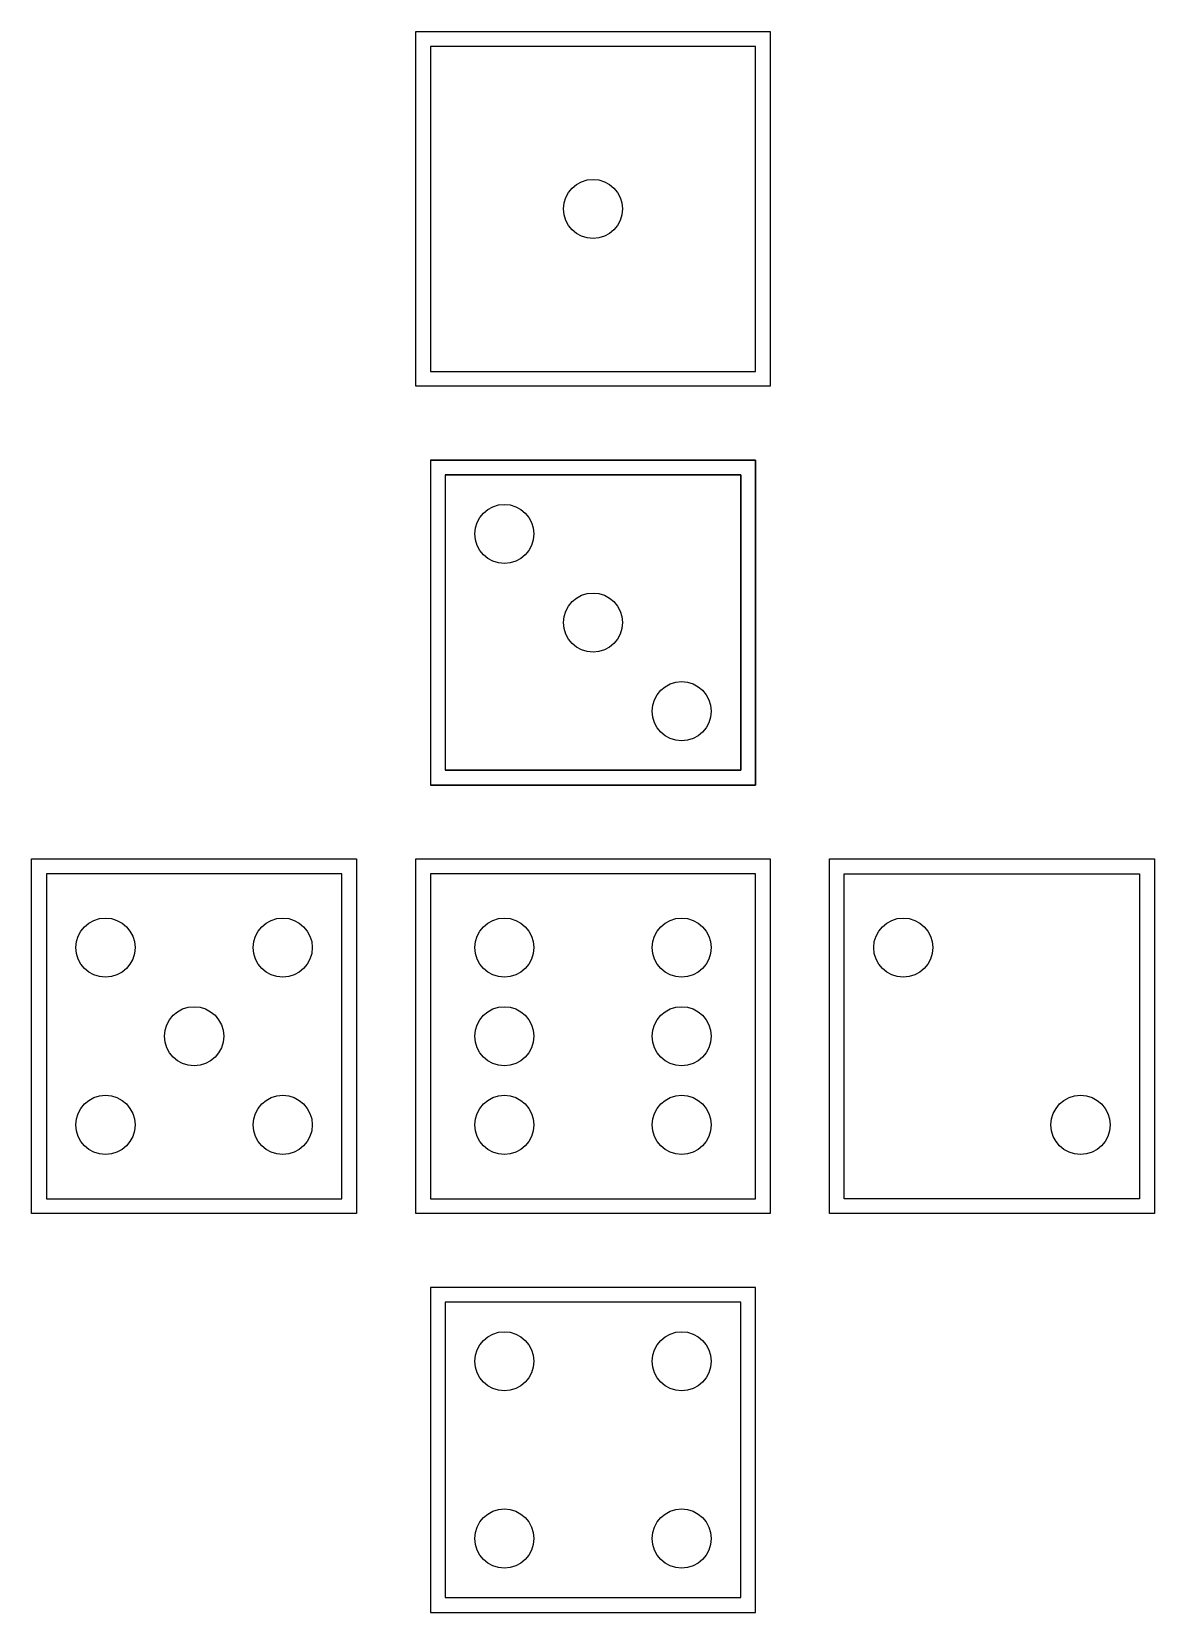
# Model space of a CAD drawing. Header units: inches. Extents: x -6.5 to 12.5, y -6.8 to 20.
import ezdxf

# ---------------------------------------------------------------- set-up
doc = ezdxf.new("R2010")
doc.units = ezdxf.units.IN
doc.layers.get('0').update_dxf_attribs({"linetype": 'CONTINUOUS'})

msp = doc.modelspace()

# ---------------------------------------------------------------- linework, layer by layer
for p, q in [((0.25, 12.75), (5.75, 12.75)), ((0.25, 12.75), (5.75, 12.75)), ((5.75, 12.75), (5.75, 7.25)), ((5.75, 12.75), (5.75, 7.25)), ((0.5, 12.5), (5.5, 12.5)), ((0.5, 12.5), (5.5, 12.5)), ((5.5, 12.5), (5.5, 7.5)), ((5.5, 12.5), (5.5, 7.5)), ((5.5, 7.5), (0.5, 7.5)), ((5.5, 7.5), (0.5, 7.5)), ((5.75, 7.25), (0.25, 7.25)), ((5.75, 7.25), (0.25, 7.25))]:
    msp.add_line(p, q)
for points in [[(0, 20), (6, 20), (6, 14), (0, 14)], [(5.75, 19.75), (0.25, 19.75), (0.25, 14.25), (5.75, 14.25)], [(5.75, 7.25), (5.75, 12.75), (0.25, 12.75), (0.25, 7.25)], [(5.5, 7.5), (5.5, 12.5), (0.5, 12.5), (0.5, 7.5)], [(-1, 0), (-6.5, 0), (-6.5, 6), (-1, 6)], [(6, 0), (0, 0), (0, 6), (6, 6)], [(7, 0), (7, 6), (12.5, 6), (12.5, 0)], [(-6.25, 5.75), (-6.25, 0.25), (-1.25, 0.25), (-1.25, 5.75)], [(5.75, 5.75), (0.25, 5.75), (0.25, 0.25), (5.75, 0.25)], [(7.25, 0.25), (7.25, 5.75), (12.25, 5.75), (12.25, 0.25)], [(5.75, -1.25), (0.25, -1.25), (0.25, -6.75), (5.75, -6.75)], [(5.5, -1.5), (0.5, -1.5), (0.5, -6.5), (5.5, -6.5)]]:
    msp.add_lwpolyline(points, close=True)
for centre in [(3, 17), (1.5, 11.5), (1.5, 11.5), (1.5, 11.5), (3, 10), (3, 10), (3, 10), (4.5, 8.5), (4.5, 8.5), (4.5, 8.5), (-5.25, 4.5), (-2.25, 4.5), (1.5, 4.5), (4.5, 4.5), (8.25, 4.5), (-3.75, 3), (1.5, 3), (4.5, 3), (-5.25, 1.5), (-2.25, 1.5), (1.5, 1.5), (4.5, 1.5), (11.25, 1.5), (1.5, -2.5), (4.5, -2.5), (1.5, -5.5), (4.5, -5.5)]:
    msp.add_circle(centre, 0.5)

doc.saveas('drawing.dxf')
